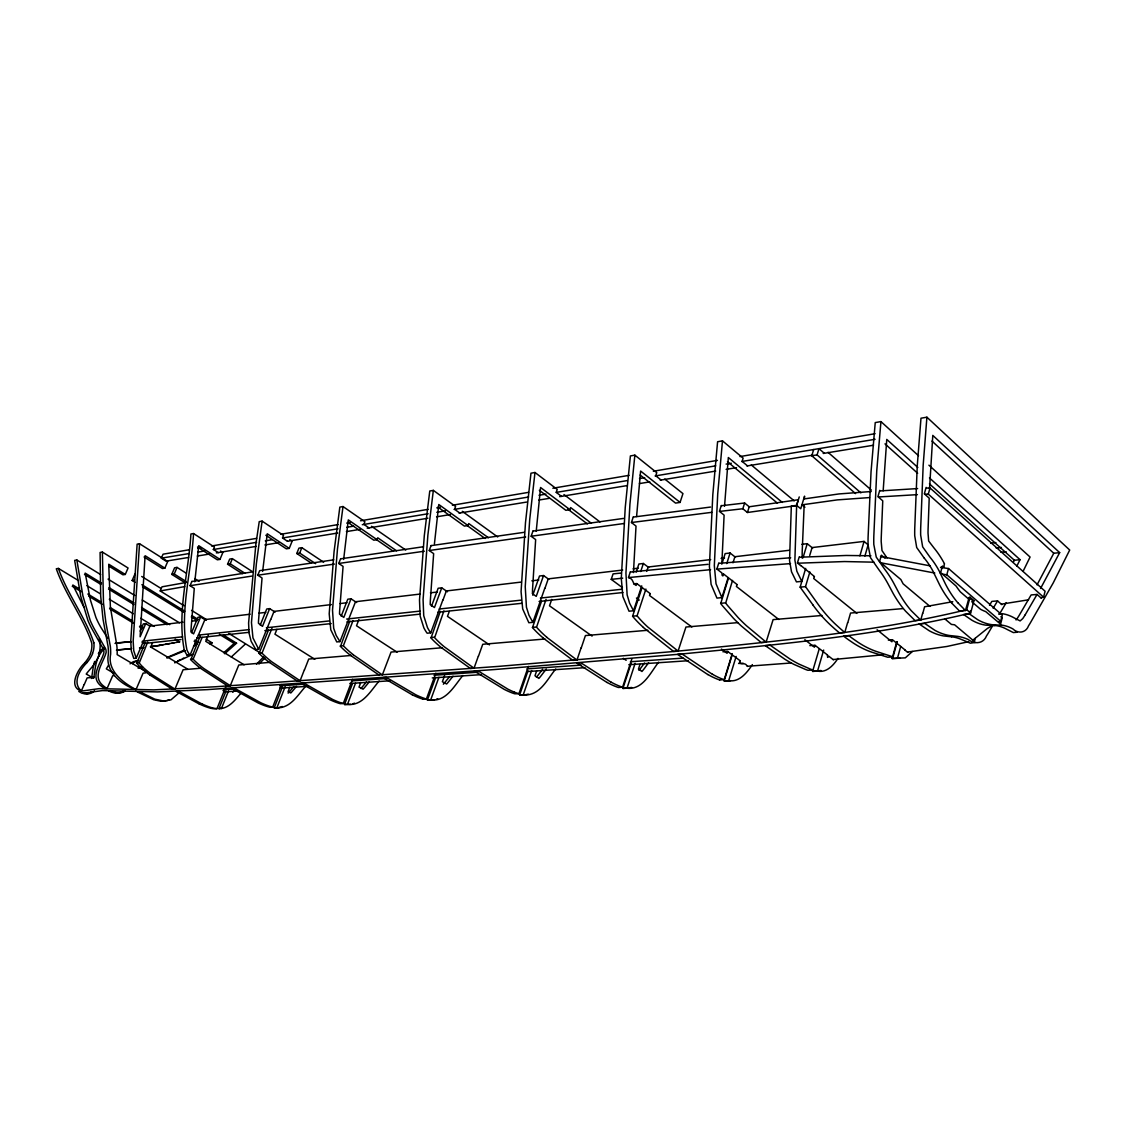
<?xml version="1.0" encoding="UTF-8"?>
<svg xmlns="http://www.w3.org/2000/svg" width="1126" height="1126" viewBox="0 0 1126 1126"><rect width="100%" height="100%" fill="white"/><g stroke="black" fill="none" stroke-linecap="round" stroke-linejoin="round"><path stroke-width="1.5" d="M136.007 689.619C121.96 685.213 104.859 671.603 108.363 654.417A46.729 41.338 83.8 0 0 108.068 646.451L103.029 619.258L100.678 595.978L100.101 552.472L102.382 552.064L103.493 602.889L105.872 622.594L110.32 646.211A46.813 41.38 83.8 0 1 110.644 654.178C107.167 671.068 123.086 682.666 136.007 689.619L143.101 673.123L145.451 672.926M721.879 563.225L724.102 515.117L719.415 511.345L721.302 505.447M929.527 488.867L932.792 435.396L1059.665 552.641L1040.565 588.476M796.645 505.349L794.886 560.058L796.842 571.206L801.796 581.34L796.448 581.889L791.508 571.783L789.551 560.664L791.325 506.095L796.645 505.349L800.741 508.769L804.569 496.144L804.485 498.086M804.175 504.8L802.233 550.727A78.989 49.811 83.9 0 0 802.205 558.116M883.164 490.837L886.767 439.421L917.831 467.445M633.459 572.571L636.021 526.067L631.404 522.52L633.305 516.862M724.539 506.25L728.339 457.536L782.317 502.435M636.584 516.496L640.61 471.048L680.062 502.421L682.947 493.61L664.79 479.071M536.215 531.345L540.564 487.488L569.897 509.67L570.629 507.573L591.403 523.308M194.784 581.804L198.725 545.688L219.978 559.383L222.849 552.5L220.499 550.994M434.411 544.013L438.774 504.49L467.994 525.532L468.726 523.548L488.402 537.735M343.655 559.467L348.3 519.874L377.027 539.692L377.759 537.806L396.563 550.797M262.639 571.375L267.242 533.766L289.241 548.376L292.141 541.184L289.748 539.593M924.108 557.961L916.691 547.518L914.72 535.737A95.527 56.525 83.8 0 1 914.748 528.333L917.24 466.037L920.984 418.21L926.909 417.197L923.179 465.137L920.702 527.601A95.794 56.497 83.8 0 0 920.66 535.033L922.658 546.842L930.076 557.328A78.947 48.629 85 0 1 940.154 572.881M139.554 543.731L133.164 641.018L133.741 650.687L136.19 658.189L133.769 658.414L131.32 650.927L130.743 641.271L137.133 544.168L139.554 543.731L167.704 561.508L164.875 568.137L162.44 568.531L144.086 557.004M920.758 620.088L915.016 620.553L905.585 611.193A103.55 62.338 83.4 0 1 893.087 593.332L887.893 583.606A99.158 63.084 85.4 0 0 879.139 570.108L870.511 557.722L868.09 545.125A88.405 53.724 83.8 0 1 868.104 536.806L871.045 471.78L875.24 422.588L880.94 421.588L876.746 470.921L873.818 536.117A88.63 53.71 83.8 0 0 873.804 544.449L876.253 557.088L884.881 569.503A99.44 63.084 85.4 0 1 893.65 583.015L898.844 592.797A103.831 62.31 83.4 0 0 911.314 610.756L920.758 620.088L922.574 613.417M722.484 440.857L717.726 493.892L714.32 565.745L716.037 583.803L721.893 597.61L716.952 598.103L711.097 584.324L709.394 566.308L712.814 494.638L717.586 441.744L722.484 440.857L743.132 458.141L742.104 461.379L747.58 465.939M634.867 455.143L629.927 504.152L625.943 573.134L627.112 594.81L629.603 603.226L633.516 610.771L629.012 611.207L622.889 596.653L621.299 578.511L625.24 507.545L630.391 455.946L634.867 455.143L656.768 472.667L655.726 475.763L661.159 480.098M534.977 472.484L529.713 519.55L525.237 586.66L526.433 607.21L528.967 615.246L532.88 622.354L528.84 622.734L522.689 608.941L521.071 591.713L525.476 522.76L530.965 473.201L534.977 472.484L557.215 489.402L556.174 492.344L561.536 496.411M433.341 490.373L427.88 535.089L423.08 599.679L423.728 615.697L427.458 627.52A37.285 28.361 83.8 0 0 430.723 632.868L427.134 633.22A37.2 28.347 83.8 0 1 423.869 627.872L420.139 616.077L419.505 600.088L424.305 535.638L429.766 491.02L433.341 490.373L455.594 506.489L454.552 509.276L459.816 513.076M187.197 655.276A28.206 23.688 83.9 0 1 184.326 650.293C176.796 612.291 188.76 572.304 190.913 534.005L193.531 533.541C191.42 571.881 179.301 611.981 186.958 650.026A28.263 23.716 83.9 0 0 189.815 655.022L187.183 655.29M343.022 506.545L337.476 548.953L332.522 610.137L333.69 628.322L336.195 635.458L339.953 641.637L336.744 641.933L330.791 629.814L329.2 613.769L334.056 551.782L339.827 507.122L343.022 506.545L364.908 521.732L363.881 524.378L369.032 527.953M258.684 649.266L255.799 649.533L251.126 641.299L249.043 633.023L248.593 622.96L255.869 544.266L259.233 521.648L262.105 521.127L256.376 563.647L251.464 622.636L252.956 637.865L258.684 649.266L270.648 619.455M1040.888 597.695L1043.591 597.202L1045.083 591.234L930.02 487.952L926.74 488.093M998.649 622.326L1000.662 621.27L1002.253 615.12L948.5 568.531L940.506 567.405M975.243 638.372L974.426 641.482L954.595 624.789L951.428 624.423L944.714 618.793M1000.747 625.197L991.95 624.691A91.262 53.457 83.6 0 1 977.678 619.68L969.528 614.008L970.345 610.925M970.654 613.065L966.741 609.715C871.383 632.756 773.309 641.553 675.896 651.321L498.931 666.353L215.629 686.747L153.882 689.872L99.032 688.648L78.82 691.463L82.184 693.377L102.424 690.59L157.358 691.899L207.465 689.619L494.3 669.562L679.808 654.178C777.222 644.565 875.282 635.937 970.654 613.065L973.934 600.637L970.021 597.273L969.106 597.526L965.446 610.531L959.479 611.024L951.808 603.17M966.741 609.715L970.021 597.273M940.815 567.504L943.799 567.208L944.404 563.859M1000.662 621.27L946.811 574.795L948.5 568.531M922.771 613.473L924.601 606.773L952.793 601.692M899.97 658.175L892.116 658.541L896.746 641.792M893.045 656.894L877.872 651.968A155.571 95.949 82.8 0 1 858.139 642.341L853.607 639.216A237.699 144.621 81.5 0 1 848.877 635.697L843.529 636.091A237.107 144.677 81.5 0 0 848.244 639.596L852.79 642.707A155.177 95.977 82.8 0 0 872.509 652.404L887.696 657.232L893.045 656.894L897.253 641.679M892.116 658.541L897.464 658.217L900.701 646.451M1043.591 597.202L928.303 494.131L930.02 487.952M892.439 639.976L891.933 641.792L877.098 629.786M926.121 487.389L924.333 493.821L929.203 498.171L928.077 529.445A110.855 64.815 83.9 0 0 928.021 533.006L928.654 541.015L934.031 548.024A90.84 55.948 85 0 1 944.475 563.788M812.803 604.831A155.81 96.737 82.6 0 0 830.397 624.944L834.788 628.913A237.206 144.79 81.5 0 0 839.433 632.84L844.782 632.432L847.582 622.706M847.765 622.762L850.552 613.051L902.686 608.631M859.898 555.878L864.064 541.409L812.085 547.574L809.721 555.47M879.744 490.331L877.928 496.636L882.756 500.845L881.236 537.862A106.632 63.999 83.9 0 0 881.179 541.451L881.996 550.572L887.021 557.975M864.895 556.075L868.118 544.829L864.064 541.409M819.264 648.759L812.578 671.406L817.546 671.11L823.669 650.054M827.427 655.163L827.61 657.387A37.96 24.476 85 0 0 828.764 656.205L833.367 659.794M814.942 645.437L814.436 647.197L804.851 639.737M844.782 632.432A237.797 144.747 81.5 0 1 840.137 628.491L835.759 624.508A156.204 96.709 82.6 0 1 818.152 604.352L805.498 586.632L809.875 571.938M814.253 576.625L813.704 578.497L856.872 613.417M802.993 557.834L807.229 543.675L812.634 548.123M812.845 604.775L800.15 587.167L805.667 568.377M799.277 556.765L797.405 562.972L800.656 565.618M813.676 449.527L811.776 455.749L817.082 454.89L818.968 448.655L824.387 453.356M728.452 578.201L720.724 603.536A113.585 74.499 82.8 0 0 722.695 606.041L733.336 618.16A211.336 135.359 81.5 0 0 741.541 626.183L761.148 642.51L766.116 642.144L773.112 619.624L821.966 615.486M796.378 506.362L799.249 496.918M732.097 655.121L724.145 680.92L728.705 680.667L736.151 656.43M740.021 660.878L739.5 662.552C742.4 665.79 744.413 661.314 747.509 666.465M727.593 651.602L727.072 653.291L721.442 649.083M719.683 679.907L724.229 679.64L732.252 653.601M766.116 642.144L746.496 625.774A211.857 135.345 81.5 0 1 738.276 617.738L727.635 605.577A113.867 74.499 82.8 0 1 725.679 603.072L732.533 580.425M736.967 584.69L736.404 586.477L778.84 619.497M747.425 512.499L749.212 506.77L798.292 499.747L796.504 505.616L747.425 512.499L742.822 508.755L719.669 511.401M721.893 597.61L728.156 577.61M732.998 562.817L734.898 556.723L789.059 550.304M718.768 563.042L716.868 569.024L721.949 572.993A39.086 25.968 83.8 0 0 722.146 575.33L722.864 575.949L723.427 574.133M721.808 564.182L725.144 553.598L730.084 553.007L735.461 557.257M742.822 508.755L744.624 503.012L749.212 506.77M726.749 563.605L730.084 553.007M643.382 627.506L673.559 651.419L678.091 651.095L685.945 627.027L737.741 622.636M639.976 664.396L638.456 669.083L641.947 671.49A90.418 64.463 84.1 0 0 644.339 668.52L648.576 662.764M607.083 682.426A112.304 78.778 83.6 0 0 618.315 687.479L622.579 687.226L631.827 658.963M631.756 687.479L622.903 688.436L631.024 663.622M622.903 688.436L626.999 688.225L635.12 663.355M678.091 651.095L647.914 627.126A122.255 83.31 82.5 0 1 637.077 615.838L645.902 589.081M650.11 593.74L649.533 595.471L691.828 626.999M633.516 610.771L641.736 585.872M646.718 571.389L648.154 567.011L710.675 559.594M641.947 587.899L632.601 616.189L637.119 615.767M636.204 572.064L638.864 564.027L643.382 563.479L648.717 567.518M636.669 583.718L636.106 585.45C632.052 583.578 633.896 578.708 628.435 577.568L630.349 571.825M640.708 571.544L643.382 563.479M622.439 587.659L611.235 579.355L613.079 573.894L620.595 573.092M542.802 637.752L572.895 660.357L576.962 660.075L581.129 647.76M581.283 647.816L585.421 635.571L647.872 630.264M536.623 670.969L534.977 675.755L538.89 678.415A90.01 67.222 84 0 0 540.916 676.008L546.223 669.069M514.146 692.054A129.054 94.401 83 0 1 507.84 689.126L477.987 670.829L474.356 671.082L504.195 689.351A128.786 94.359 83 0 0 510.5 692.265A82.085 60.48 84.3 0 0 514.779 693.799L518.917 693.743L528.418 666.381M551.712 599.412L549.502 605.802L592.079 636.091M524.378 695.038A36.145 26.714 85.6 0 1 519.635 694.897L527.981 670.815M519.621 694.911L523.28 694.714L531.641 670.561M532.88 622.354L544.759 588.335M544.928 588.377L548.249 578.863L622.692 570.038M542.845 637.682A114.697 82.099 82.4 0 1 532.485 627.604L541.437 601.467M546.898 637.33A114.965 82.128 82.5 0 1 536.539 627.224L546.054 599.412M532.767 595.218L539.509 576.019L543.548 575.541L548.812 579.341M543.548 575.541L536.243 596.372L532.471 593.698M533.034 530.881L531.12 536.257L535.652 539.579L532.57 588.799A90.46 64.52 84.1 0 0 532.471 593.627M90.432 653.587L90.671 652.925A19.874 17.537 83.4 0 0 91.741 643.03C83.057 617.09 65.449 594.767 56.3 568.785L58.411 568.419L77.863 580.2M440.308 611.277L431.047 638.02A83.929 63.197 82.9 0 0 434.692 641.75A131.137 97.681 81.8 0 0 440.688 647.112L470.401 668.45L474.032 668.197L478.325 656.191M478.466 656.233L482.744 644.283L544.97 639.005M434.355 699.837L427.416 700.076L435.649 677.486M427.416 700.076L430.695 699.893L438.929 677.275M444.573 675.67L442.363 681.737L446.642 683.989A89.573 69.601 83.9 0 0 448.261 682.131L452.99 676.219M449.274 611.446L447.472 616.358L489.5 644.888M422.714 699.035L426.416 698.979L435.818 673.193M474.032 668.197L444.291 646.803A131.404 97.737 81.8 0 1 438.394 641.553L438.281 641.426A84.112 63.239 82.9 0 1 434.636 637.696L443.911 610.897M447.486 591.783L441.744 587.842L434.467 607.519L430.216 604.634A89.869 66.997 84.1 0 1 430.329 600.763L433.651 553.626L429.217 550.53L431.117 545.463M430.723 632.882L442.884 599.905M443.039 599.947L446.346 590.953L521.366 582.058M431.483 606.281L438.155 588.265L441.744 587.842M352.522 683.496L344.528 704.524L347.484 704.355L355.492 683.299M360.799 682.398L359.011 687.113L363.093 689.182A85.449 68.672 83.8 0 0 364.697 687.409L369.356 681.779M343.275 703.511A71.388 56.582 84.4 0 1 338.799 702.047L338.659 702.005A115.978 91.417 82.8 0 1 332.578 699.401L303.893 683.088L300.966 683.299L329.622 699.584A115.767 91.361 82.8 0 0 335.703 702.174L335.858 702.216A71.262 56.539 84.4 0 0 340.319 703.68L343.275 703.511L352.48 679.33M349.989 654.924A105.548 82.099 82.1 0 1 340.488 646.437L349.82 620.989M340.165 646.014L343.374 645.719L353.029 620.637M358.898 619.553L356.52 625.76L397.112 652.221M356.632 602.509L351.002 598.793L343.796 617.456L339.517 614.106A89.25 69.094 84.1 0 1 339.616 611.136L343.078 566.392L338.743 563.493L340.629 558.679M339.953 641.637L355.52 601.72L419.97 594.078M341.178 616.246L347.793 599.187L351.002 598.793M268.495 630.025L259.121 653.418A72.711 58.848 82.7 0 0 262.991 657.148L263.118 657.274A117.667 94.246 81.4 0 0 268.734 661.947L297.18 680.963L300.093 680.751L304.344 669.857M304.484 669.9L308.721 659.062L351.354 655.445M282.443 686.93L274.209 707.846L276.897 707.705L285.145 686.747M289.846 687.184L288.073 691.688L290.818 692.954A86.392 71.501 83.6 0 0 292.394 691.237L296.518 686.41M272.689 707.086L272.309 707.001A61.367 50.093 84.7 0 1 268.467 705.875L267.875 705.678A106.182 86.195 82.9 0 1 260.725 702.737L233.997 687.93L231.323 688.113L258.037 702.905A105.985 86.139 82.9 0 0 265.187 705.847L265.764 706.03A61.254 50.051 84.7 0 0 269.607 707.142L272.689 707.086L281.57 684.538M301.838 547.672L298.939 548.123L296.785 553.499L299.685 553.049L301.838 547.672L323.655 562.226M259.121 653.418L262.006 653.15L272.013 628.153M276.869 629.364L274.941 634.191L314.816 659.301M260.261 625.057L266.735 608.983L269.635 608.631L275.124 612.136M269.635 608.631L262.499 626.352L258.431 623.269A85.126 68.165 84.2 0 1 258.544 620.454L262.048 577.976L257.812 575.231L259.67 570.657L333.76 559.833M270.775 619.497L274.026 611.39L331.34 604.592M199.274 703.933A85.182 70.994 83.4 0 0 209.858 708.043A39.635 33.189 85.6 0 0 214.109 708.775L216.98 708.662L225.777 686.916M240.978 693.208C235.151 699.908 228.775 708.775 218.908 708.69L226.059 690.984M200.146 636.12L190.829 659.737A62.451 52.021 82.8 0 0 194.08 662.918L194.587 663.383A107.617 88.701 81.3 0 0 201.16 668.717L227.621 685.889L230.281 685.706L238.782 665.002L269.846 662.37M221.414 708.55L228.564 690.815M287.524 541.31L282.485 537.947L283.513 535.427L262.105 521.127M208.268 635.205L205.748 641.341L244.131 664.819M149.617 674.826L172.489 689.295L174.952 689.112L183.116 669.731L200.639 668.239M242.301 573.697L227.579 564.21L229.704 559.073L232.35 558.651L252.942 571.98M189.984 655.276L204.904 619.596L250.141 614.219M227.579 564.21L230.225 563.802L232.35 558.651M190.519 659.4L193.151 659.16L202.145 637.4M191.589 632.657L197.979 617.287L200.597 616.964L205.974 620.299M200.597 616.964L193.573 633.896L190.913 631.841A85.801 70.516 84.3 0 1 191.054 629.138L194.277 588.377L190.055 585.731L191.884 581.368M218.331 552.641L213.391 549.446L214.404 547.039L193.531 533.541M149.645 674.77A86.42 72.993 81.8 0 1 140.06 666.958L140.018 666.831A40.395 34.498 83.6 0 1 136.809 663.228L145.254 642.341M177.035 567.405L174.586 567.785L171.785 574.387L174.234 574.021L177.035 567.405L185.889 572.993M142.538 666.691L142.453 666.606A40.466 34.526 83.6 0 1 139.244 663.003L147.689 642.087M152.601 642.594L150.729 647.028L187.718 669.14M140.187 631.207L143.298 623.888L145.733 623.593L150.18 626.295M145.733 623.593L140.117 636.781L145.099 555.709L164.875 568.137M184.087 605.732L160.202 590.939L161.961 586.829L186.437 582.423M136.19 658.189L149.941 626.112L183.017 622.185M188.605 557.454L166.057 561.142L161.356 558.172L163.059 554.189L189.041 549.798M100.622 574.556L76.835 559.988L74.654 560.382L80.692 596.118L87.955 620.525A78.806 67.405 80.7 0 0 92.979 630.715L103.564 649.406A10.584 9.275 84.1 0 1 103.902 652.77C101.03 663.425 88.813 677.134 101.79 686.522A26.25 22.844 85.1 0 0 103.381 687.676A24.786 21.563 85.2 0 0 104.563 688.422L107.111 688.436L112.684 675.713L114.345 675.572M135.12 582.311L132.164 580.481L134.937 574.063M109.194 566.308L122.959 574.809L125.267 574.443L128.068 567.997L102.382 552.064M84.971 662.707C77.947 668.844 67.898 687.113 81.368 690.97L84.168 684.481M84.281 684.524L87.152 677.88L94.373 677.261M1059.665 552.641L1053.767 553.26L1037.032 584.873M929.471 477.945L1020.043 559.678L1016.764 566.209M1013.611 561.775L1014.371 560.255L1020.043 559.678M1023.055 571.403L1030.079 557.046L928.922 465.179M98.708 656.514L99.116 655.712A26.602 23.111 85.4 0 1 104.31 648.872M108.631 664.973L106.323 668.844L113.881 673.235M992.766 625.563L988.093 633.431A118.709 71.628 83.7 0 1 986.503 635.909C983.294 644.086 974.257 644.325 968.121 639.469A94.598 56.779 86.9 0 0 957.353 636.359L949.232 635.472A102.311 61.254 83.6 0 1 934.819 630.279L924.854 623.494L919.112 623.931L929.091 630.673A102.044 61.283 83.6 0 0 943.489 635.909L951.625 636.823M1006.236 602.621L999.381 614.247M1041.437 598.328L1037.06 594.429L1025.279 614.683M993.16 608.265L997.552 600.918L1001.844 604.662M989.515 605.281L991.851 601.397L997.552 600.918M752.393 664.607C747.073 672.489 739.543 682.455 728.705 680.667M658.597 662.201C650.518 672.532 642.819 690.125 626.999 688.225M837.983 658.372C833.564 665.185 826.625 673.01 817.546 671.11M644.48 663.031L640.244 668.788A90.221 64.435 84.1 0 1 639.005 670.35M555.737 669.013C547.855 678.415 541.536 692.729 528.038 694.826A36.215 26.728 85.6 0 1 523.28 694.7M542.014 670.04L542.563 669.323M541.493 670.744L537.257 676.233A89.827 67.18 84 0 1 536.426 677.247M462.927 675.445C454.538 685.396 446.262 701.934 430.779 699.908M912.398 651.504L905.318 657.851L897.464 658.217M449.696 676.445L444.967 682.342A89.404 69.559 83.9 0 1 443.348 684.2M379.138 681.033C370.82 690.618 362.488 706.298 347.484 704.355M366.386 681.99L361.728 687.606A85.28 68.63 83.8 0 1 360.911 688.521M1016.06 619.962L1016.778 619.047A83.423 49.108 83.9 0 0 1019.326 615.134L1031.135 594.936L1037.06 594.429M87.124 662.496C80.002 669.337 71.782 682.764 81.368 690.97M305.442 686.578C298.503 694.221 292.591 704.735 281.838 707.381A27.559 22.534 86.2 0 1 277.151 707.705L276.897 707.705M293.802 686.593L289.692 691.42A86.238 71.445 83.6 0 1 288.115 693.123M234.222 690.632L232.772 692.293M263.583 656.894L256.489 664.27M264.849 658.006L259.008 664.044M94.485 690.717L93.937 691.265A10.303 9.064 86.3 0 1 86.069 693.517M245.243 644.185L231.28 656.979M223.258 634.951L236.573 643.185L234.166 643.425L223.75 652.728M236.573 643.185L224.651 653.77M210.112 644.128L212.138 642.847L206.185 639.202M972.948 640.089L987.474 628.392L992.625 625.479M194.897 644.269L197.078 642.988L194.08 641.158M975.229 642.425L970.387 643.199L962.392 639.864A94.345 56.793 87 0 0 951.625 636.767M197.191 644.03L193.517 646.141M192.659 654.417L174.657 662.848M168.886 699.837L167.127 700.597M184.467 650.026L166.901 657.556M185.171 650.603L166.958 657.992M1017.172 632.235L1013.344 632.573L1006.982 629.378A75.16 44.153 86.4 0 0 994.793 625.493M182.243 658.823L183.791 658.063M180.723 659.54L177.809 660.849M437.69 698.697L436.452 699.204M354.521 703.173L352.888 703.806M821.009 670.491L812.578 671.406M138.062 668.154L142.397 667.127L140.145 667.324M282.33 706.523L279.135 707.522M222.455 707.719L218.908 708.69M528.277 694.151L524.378 695.024M973.934 600.637L973.005 600.89L969.106 597.526M138.357 660.582L135.697 661.483A17.537 15.117 86 0 0 132.291 663.636M968.656 641.679L946.952 646.465L907.528 652.053M116.428 650.237L131.658 648.562M114.993 643.41L131.123 641.637M730.436 680.667L724.145 680.92M165.86 700.949L160.356 701.146L153.643 699.71L137.259 691.871L139.596 691.702L154.825 699.162L163.917 701.09L170.955 699.837L178.035 693.729A44.758 37.665 88.7 0 1 179.498 692.363M176.669 642.242L179.653 641.862L175.163 639.146M179.653 641.862L159.132 645.395M171.954 643.157L174.291 642.707M350.819 704.355L344.528 704.524M160.202 590.939L184.678 586.618M169.688 643.579L165.311 644.354M197.712 548.334L201.174 547.743M211.561 545.983L256.615 538.355M280.867 534.259L338.039 524.589M346.695 523.111L350.158 522.534M360.559 520.775L428.119 509.346M436.775 507.868L440.252 507.291M452.37 505.236L528.601 492.344M552.852 488.234L629.082 475.341M653.333 471.231L717.431 460.379M739.951 456.579L875.085 433.707M191.927 581.495L253.519 571.726M1028.559 599.806L1001.408 604.141M161.356 558.172L189.069 553.556M197.74 552.12L204.665 550.966M213.321 549.516L256.629 542.31M265.3 540.86L272.225 539.706M282.626 537.975L338.053 528.741M346.724 527.306L353.648 526.152M362.305 524.702L428.147 513.737M436.804 512.302L445.46 510.852M454.13 509.416L528.615 497.002M539.016 495.271L545.941 494.117M556.343 492.386L627.365 480.563M639.498 478.536L644.691 477.677M655.079 475.946L715.714 465.84M726.115 464.109L731.309 463.25M741.71 461.519L875.099 439.295M161.145 645.071L163.2 644.719M190.167 585.689L251.731 576.104M197.275 556.033L209.408 554.048M216.347 552.908L256.221 546.377M264.891 544.956L278.769 542.676M287.44 541.254L337.716 533.02M346.386 531.599L360.264 529.333M367.189 528.193L427.88 518.241M436.55 516.82L450.428 514.554M459.084 513.132L526.715 502.055M538.847 500.057L549.249 498.354M559.664 496.65L627.281 485.573M639.413 483.589L649.815 481.886M660.23 480.169L715.714 471.076M726.115 469.373L736.517 467.67M746.918 465.967L812.803 455.171M823.219 453.468L873.495 445.234M219.978 559.383L217.346 559.805L197.514 547.039M289.241 548.376L286.342 548.826L265.835 535.23M377.027 539.692L373.804 540.198L347.962 522.408M467.994 525.532L464.405 526.095L437.972 507.108M569.897 509.67L565.843 510.303L539.34 490.289M161.342 645.156L151.616 646.521M116.865 649.941L130.715 648.703M132.164 580.481L134.473 580.129M115.823 643.045L127.618 641.862M159.385 645.465L150.335 646.746M680.062 502.421L675.544 503.097L640.201 475.045M257.91 575.189L334.422 564.084M340.671 558.82L423.418 546.743M431.174 545.617L524.35 532.302M338.856 563.45L424.375 551.205M803.823 498.959L838.983 493.934L871.228 491.527M533.105 531.064L623.579 518.41M429.344 550.501L525.645 537.003M138.667 660.329L133.459 661.694A17.509 15.102 86 0 0 130.053 663.847M531.261 536.229L624.395 523.463M633.403 517.073L710.562 507.052M631.573 522.506L711.674 512.344M801.895 544.322L807.229 543.675M721.47 505.729L744.624 503.012M191.716 621.158L196.937 620.539M258.839 613.191L265.806 612.375M340.01 603.564L346.963 602.748M430.428 592.839L437.395 592.009M531.838 580.819L538.805 579.989M633.079 568.799L638.273 568.194M721.09 558.369L724.553 557.947M990.683 543.126L995.905 542.549M633.586 583.887L636.725 583.535L650.307 593.683M996.172 548.024L1001.408 547.461M142.467 641.158L182.609 636.809M198.317 635.106L248.93 629.631M266.383 627.745L329.214 620.933M346.667 619.047L419.956 611.108M439.154 609.025L521.183 600.144M540.381 598.075L622.411 589.194M143.255 647.563L140.215 647.9M630.447 572.036L707.987 564.323M180.976 639.582L144.297 643.481L141.918 642.059M196.698 637.907L249.113 632.319M264.835 630.659L331.213 623.593M346.935 621.918L420.294 614.106M437.775 612.248L521.62 603.325M539.087 601.453L622.931 592.529M1000.915 552.289L1006.151 551.726M883.263 654.769L833.198 659.526M611.235 579.355L622.72 578.159M143.903 647.506L139.497 647.943M628.618 577.554L710.576 569.672M209.83 643.087L212.138 642.847M800.15 587.167L805.498 586.632M720.57 603.339L725.524 602.86M136.542 662.876L138.977 662.651M532.401 627.393L536.44 627.013M430.625 637.555L434.228 637.232M718.965 563.338L790.705 557.764M717.135 569.094L790.536 563.619M442.236 647.731L391.06 652.067L382.347 674.896L353.184 654.713M969.528 614.008L963.56 614.486L971.71 620.116A91.023 53.485 83.6 0 0 985.982 625.169L994.793 625.648M998.72 613.98L1001.957 613.769M791.099 662.989L747.411 666.268M131.404 641.707L127.759 641.961M722.906 651.771L727.649 651.433L740.218 660.821M809.833 645.62L814.999 645.268L827.638 655.107M888.33 640.089L892.51 639.793L905.149 650.04M869.483 497.579L837.209 499.902L802.05 504.828L804.921 507.249M223.61 689.717L234.124 688.985M279.712 685.861L304.259 684.172M351.608 680.906L386.668 678.499M434.017 675.248L477.86 672.236M526.954 668.858L581.312 665.114M630.405 661.736L683.003 658.119M880.236 490.908L917.62 488.571M237.516 691.026L225.228 691.857L222.976 690.505M279.614 688.197L307.694 686.311M349.806 683.482L390.159 680.766M432.271 677.936L481.407 674.629M527.024 671.56L584.929 667.676M628.801 664.72L688.465 660.709M878.491 496.974L917.408 494.638M738.586 663.495L743.132 663.2M799.657 557.229L846.217 555.47L870.891 555.78M797.87 563.211L844.444 561.55L873.945 562.17M925.009 494.272L928.303 494.131M274.209 707.846L274.448 707.86A27.517 22.52 86.2 0 0 278.319 707.677M216.98 708.662L216.6 708.634A39.706 33.203 85.6 0 1 212.462 707.86L212.364 707.832M880.518 556.441L930.132 565.857M934.805 573.064L881.25 562.873M942.8 574.204L946.811 574.795M622.579 687.226L622.425 687.17A112.558 78.806 83.6 0 1 611.179 682.187M518.917 693.743L518.424 693.588A82.254 60.508 84.3 0 1 514.286 692.096L514.146 692.054M86.097 693.377L82.733 693.109L83.943 693.546M201.737 703.849L178.598 691.251L176.135 691.42L199.246 704.003M412.299 694.841L382.981 677.599L386.232 677.373L415.564 694.658A103.789 79.2 83.5 0 0 425.98 698.908M607.069 682.497L576.92 663.158L580.988 662.876L611.151 682.257M707.874 674.615L677.613 654.389L682.159 654.065L712.434 674.333M107.111 688.436L106.787 688.253A24.828 21.577 85.2 0 1 105.605 687.507A26.306 22.858 85.1 0 1 104.014 686.353C91.009 676.951 103.254 663.214 106.126 652.545A10.613 9.289 84.1 0 0 105.788 649.181L95.175 630.461A78.933 67.461 80.8 0 1 90.15 620.257L82.888 595.795L76.835 559.988M147.084 672.236L117.146 654.614A54.344 48.038 83.8 0 0 116.794 645.339L110.404 607.238L108.729 564.225L125.267 574.443M174.952 689.112L152.052 674.629A86.561 73.049 81.8 0 1 142.495 666.747M72.233 586.252L81.199 591.657M88.672 596.161L102.114 604.268M109.588 608.758L133.501 623.171M139.483 626.774L142.467 628.575M78.848 588.631L72.852 585.013L83.943 607.266M87.814 594.035L101.284 602.157M110.249 607.576L132.685 621.102M140.173 625.606L143.157 627.407M230.281 685.706L203.792 668.506A107.814 88.757 81.3 0 1 197.205 663.158L196.698 662.679A62.563 52.063 82.9 0 1 193.461 659.498L193.151 659.16M86.857 585.647L100.327 593.81M109.306 599.243L133.248 613.754M140.736 618.287L154.206 626.45M84.492 574.415L101.002 584.464M108.504 589.039L134.036 604.592M141.538 609.152L167.056 624.705M101.495 583.085L85.182 573.134L90.404 599.989L95.893 617.386A73.26 62.577 80.7 0 0 101.002 627.562L106.252 635.923M108.912 587.603L134.121 602.973M141.538 607.491L169.716 624.663M194.925 640.032L199.372 642.749M108.054 579.116L134.824 595.499M142.256 600.059L179.428 622.819M141.876 584.69L184.791 611.193M192.18 615.767L198.106 619.427M142.509 586.871L183.904 612.403M191.293 616.964L197.205 620.623M219.387 634.304L234.166 643.425M141.721 576.47L161.074 588.476M191.547 610.362L206.48 619.61M228.874 633.474L260.219 652.897M300.093 680.751L271.633 661.708A117.892 94.317 81.4 0 1 266.003 657.021L265.877 656.894A72.852 58.89 82.7 0 1 262.006 653.15M171.785 574.387L185.044 582.719M174.234 574.021L186.029 581.438M194.742 578.581L199.161 581.382M379.11 675.121L349.961 654.98M230.225 563.802L244.961 573.303M299.685 553.049L315.66 563.676M296.785 553.499L311.297 563.127M375.985 539.312L393.326 551.276M371.496 526.292L405.768 550.065M576.962 660.075L546.856 637.4M623.297 658.302L626.14 660.315M466.558 525.138L485.095 538.481M462.265 511.317L497.692 536.961M636.443 598.019L639.244 600.102M567.968 509.248L587.35 523.914M563.957 494.525L599.989 521.943M723.483 573.95L737.178 584.619M800.713 565.421L814.478 576.568M904.938 650.096L907.88 652.489M727.466 461.716L777.404 503.139M751.281 464.954L794.21 500.887M929.949 606.379L903.122 583.817L900.856 579.538L879.561 561.607L881.391 555.188L885.092 558.327M969.247 599.539L960.436 591.952A79.608 46.729 83.6 0 1 956.101 586.083L940.66 572.529L942.434 566.026L943.799 567.208M971.766 601.706L980.577 609.293A79.411 46.504 83.6 0 0 985.714 611.601L1000.592 624.156L1002.224 617.78L1000.944 616.668M811.776 455.749L855.577 493.596M817.082 454.89L860.883 492.85M828.018 452.3L871.369 490.106M884.994 443.883L917.662 473.272M929.429 483.856L1014.371 560.255M880.94 421.588L918.549 455.749M965.446 610.531L957.776 602.663M931.99 441.096L1053.767 553.26M926.909 417.197L1069.7 550.037L1053.218 582.93L1030.107 623.311A123.593 72.908 83.6 0 1 1028.573 625.76C1025.983 632.953 1018.101 633.98 1012.936 628.955A75.358 44.125 86.4 0 0 1000.747 625.057M106.759 636.725L107.758 638.315M940.083 572.965L945.558 584.225A92.388 54.217 83.6 0 0 957.762 602.706M934.116 573.57L939.591 584.788A92.135 54.245 83.6 0 0 951.794 603.212M58.411 568.419C67.532 594.444 85.252 616.809 93.838 642.805M99.341 638.625L99.581 639.751M99.792 640.877L99.947 642.003A26.996 23.801 83.4 0 1 98.567 655.388M924.122 557.947A78.721 48.643 85 0 1 934.186 573.472M1025.265 614.669A83.634 49.08 83.9 0 1 1022.732 618.61L1020.114 620.919L1014.442 618.033A86.73 50.797 86.4 0 0 1001.957 613.642M719.669 679.991A119.342 79.833 83.6 0 1 707.902 674.516M643.425 627.421A121.96 83.296 82.5 0 1 632.559 616.26M724.215 679.738A119.609 79.847 83.6 0 1 712.448 674.235M422.714 699.091A103.592 79.158 83.5 0 1 412.313 694.784M353.212 654.656A105.76 82.156 82.1 0 1 343.697 646.141M279.149 707.536A27.517 22.52 86.2 0 1 278.727 707.607M212.35 707.902A85.337 71.051 83.4 0 1 201.751 703.778M120.834 692.208A12.682 11.021 86.1 0 1 115.218 693.152L111.699 692.208A26.222 22.773 85.2 0 1 110.559 691.744A24.744 21.507 85.3 0 1 108.743 690.815L110.967 690.66A24.786 21.521 85.3 0 0 112.783 691.575A26.264 22.801 85.2 0 0 113.937 692.054L117.442 692.969A12.696 11.035 86.1 0 0 123.072 692.04M123.016 690.97A15.454 13.456 86 0 1 122.284 691.547M121.495 692.082A15.454 13.456 86 0 1 120.932 692.42M125.014 691.012A15.482 13.456 85.9 0 1 123.17 692.251M90.573 653.657A36.496 32.33 82.7 0 1 84.914 662.637M89.63 692.969A10.289 9.05 86.3 0 1 83.929 693.672M91.206 691.913A10.289 9.05 86.3 0 1 90.601 692.377M98.384 653.544A26.56 23.083 85.4 0 1 104.507 647.211M94.626 661.441A42.605 36.877 85.9 0 0 92.895 669.407L91.98 675.67A37.186 33.02 85.1 0 1 91.487 678.485M93.88 642.791A19.902 17.552 83.4 0 1 92.796 652.7M92.712 653.446A36.553 32.358 82.7 0 1 87.068 662.44M98.567 656.43A42.675 36.905 85.8 0 0 95.048 669.21L94.12 675.487A37.257 33.048 85.1 0 1 93.641 678.302L86.223 674.038A34.033 29.67 87.1 0 1 87.617 672.222L90.967 668.281A46.645 41.324 82.5 0 0 98.863 655.557M770.198 645.268L765.244 645.634L785.103 659.4A209.267 132.882 81.9 0 0 793.774 664.298L805.639 669.491A111.08 71.318 83.8 0 0 807.919 670.28L812.888 669.984A111.347 71.318 83.8 0 1 810.607 669.196L798.756 663.988A209.774 132.868 81.9 0 1 790.072 659.076L770.198 645.268"/></g></svg>
